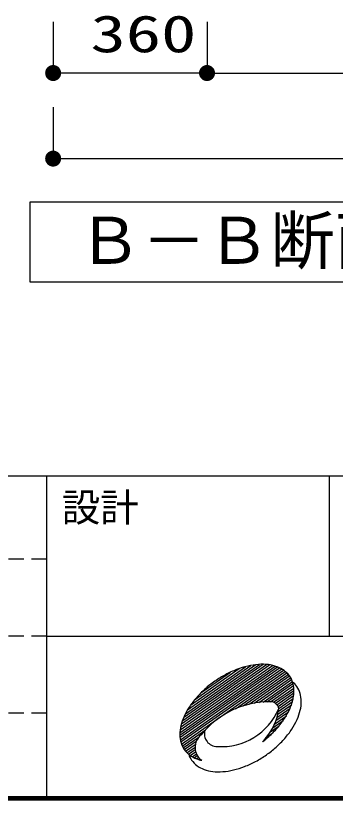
# Model space of a CAD drawing. Units: millimetres, scale not verified. Extents: x -9125 to 8193, y -6841 to 5236.
# Drawn here: x -48 to 699, y -6349 to -4515 of the extents above; entities that cross this region are included whole.
import ezdxf
from ezdxf.enums import TextEntityAlignment as Align

# ---------------------------------------------------------------- set-up
doc = ezdxf.new("R2010")
doc.units = ezdxf.units.MM
doc.header["$LTSCALE"] = 30
doc.linetypes.add('DASHED1', pattern=[1.8, 1.2, -0.6])
for name, color, linetype, lineweight in [('0-1_KIKI', 3, 'Continuous', 25), ('0-6_SUNPO', 7, 'Continuous', 25), ('0-7_07', 7, 'Continuous', 25)]:
    doc.layers.add(name, color=color, linetype=linetype, lineweight=lineweight)
doc.styles.add('MS Gothic', font='')
doc.styles.add('ＭＳ ゴシック', font='')
doc.styles.get('MS Gothic').set_extended_font_data('MS Gothic')
doc.styles.get('ＭＳ ゴシック').set_extended_font_data('MS Gothic')

msp = doc.modelspace()

# ---------------------------------------------------------------- linework, layer by layer
at = {"layer": '0-1_KIKI'}
msp.add_lwpolyline([(2014.13, -5136.79), (2014.13, -4950.48), (-15.2, -4950.48), (-15.2, -5136.79)], close=True, dxfattribs=at)
at = {"layer": '0-6_SUNPO', "color": 4}
for p, q in [((39.47, -4528.83), (39.47, -4648.83)), ((399.01, -4528.83), (399.01, -4648.83)), ((399.01, -4528.83), (399.01, -4648.83)), ((399.01, -4648.83), (39.47, -4648.83)), ((399.01, -4648.83), (1599.47, -4648.83)), ((39.47, -4728.83), (39.47, -4848.83)), ((39.47, -4848.83), (1959.47, -4848.83))]:
    msp.add_line(p, q, dxfattribs=at)
at = {"layer": '0-6_SUNPO'}
for points in [[(23.88, -4638.41), (39.47, -4648.83), (22.14, -4641.66)], [(26.21, -4635.57), (39.47, -4648.83), (23.88, -4638.41)], [(29.05, -4633.24), (39.47, -4648.83), (26.21, -4635.57)], [(32.29, -4631.51), (39.47, -4648.83), (29.05, -4633.24)], [(35.81, -4630.44), (39.47, -4648.83), (32.29, -4631.51)], [(39.47, -4630.08), (39.47, -4648.83), (35.81, -4630.44)], [(43.12, -4630.44), (39.47, -4648.83), (39.47, -4630.08)], [(46.64, -4631.51), (39.47, -4648.83), (43.12, -4630.44)], [(49.88, -4633.24), (39.47, -4648.83), (46.64, -4631.51)], [(52.72, -4635.57), (39.47, -4648.83), (49.88, -4633.24)], [(55.06, -4638.41), (39.47, -4648.83), (52.72, -4635.57)], [(56.79, -4641.66), (39.47, -4648.83), (55.06, -4638.41)], [(383.42, -4638.41), (399.01, -4648.83), (381.69, -4641.66)], [(383.42, -4638.41), (399.01, -4648.83), (381.69, -4641.66)], [(385.75, -4635.57), (399.01, -4648.83), (383.42, -4638.41)], [(385.75, -4635.57), (399.01, -4648.83), (383.42, -4638.41)], [(388.59, -4633.24), (399.01, -4648.83), (385.75, -4635.57)], [(388.59, -4633.24), (399.01, -4648.83), (385.75, -4635.57)], [(391.83, -4631.51), (399.01, -4648.83), (388.59, -4633.24)], [(391.83, -4631.51), (399.01, -4648.83), (388.59, -4633.24)], [(395.35, -4630.44), (399.01, -4648.83), (391.83, -4631.51)], [(395.35, -4630.44), (399.01, -4648.83), (391.83, -4631.51)], [(399.01, -4630.08), (399.01, -4648.83), (395.35, -4630.44)], [(399.01, -4630.08), (399.01, -4648.83), (395.35, -4630.44)], [(402.67, -4630.44), (399.01, -4648.83), (399.01, -4630.08)], [(402.67, -4630.44), (399.01, -4648.83), (399.01, -4630.08)], [(406.18, -4631.51), (399.01, -4648.83), (402.67, -4630.44)], [(406.18, -4631.51), (399.01, -4648.83), (402.67, -4630.44)], [(409.43, -4633.24), (399.01, -4648.83), (406.18, -4631.51)], [(409.43, -4633.24), (399.01, -4648.83), (406.18, -4631.51)], [(412.27, -4635.57), (399.01, -4648.83), (409.43, -4633.24)], [(412.27, -4635.57), (399.01, -4648.83), (409.43, -4633.24)], [(414.6, -4638.41), (399.01, -4648.83), (412.27, -4635.57)], [(414.6, -4638.41), (399.01, -4648.83), (412.27, -4635.57)], [(416.33, -4641.66), (399.01, -4648.83), (414.6, -4638.41)], [(416.33, -4641.66), (399.01, -4648.83), (414.6, -4638.41)], [(21.08, -4645.17), (39.47, -4648.83), (20.72, -4648.83)], [(20.72, -4648.83), (39.47, -4648.83), (21.08, -4652.49)], [(22.14, -4641.66), (39.47, -4648.83), (21.08, -4645.17)], [(21.08, -4652.49), (39.47, -4648.83), (22.14, -4656.01)], [(22.14, -4656.01), (39.47, -4648.83), (23.88, -4659.25)], [(23.88, -4659.25), (39.47, -4648.83), (26.21, -4662.09)], [(26.21, -4662.09), (39.47, -4648.83), (29.05, -4664.42)], [(29.05, -4664.42), (39.47, -4648.83), (32.29, -4666.15)], [(32.29, -4666.15), (39.47, -4648.83), (35.81, -4667.22)], [(35.81, -4667.22), (39.47, -4648.83), (39.47, -4667.58)], [(57.86, -4645.17), (39.47, -4648.83), (56.79, -4641.66)], [(58.22, -4648.83), (39.47, -4648.83), (57.86, -4645.17)], [(39.47, -4667.58), (39.47, -4648.83), (43.12, -4667.22)], [(43.12, -4667.22), (39.47, -4648.83), (46.64, -4666.15)], [(46.64, -4666.15), (39.47, -4648.83), (49.88, -4664.42)], [(49.88, -4664.42), (39.47, -4648.83), (52.72, -4662.09)], [(52.72, -4662.09), (39.47, -4648.83), (55.06, -4659.25)], [(55.06, -4659.25), (39.47, -4648.83), (56.79, -4656.01)], [(56.79, -4656.01), (39.47, -4648.83), (57.86, -4652.49)], [(57.86, -4652.49), (39.47, -4648.83), (58.22, -4648.83)], [(380.62, -4645.17), (399.01, -4648.83), (380.26, -4648.83)], [(380.62, -4645.17), (399.01, -4648.83), (380.26, -4648.83)], [(380.26, -4648.83), (399.01, -4648.83), (380.62, -4652.49)], [(380.26, -4648.83), (399.01, -4648.83), (380.62, -4652.49)], [(381.69, -4641.66), (399.01, -4648.83), (380.62, -4645.17)], [(381.69, -4641.66), (399.01, -4648.83), (380.62, -4645.17)], [(380.62, -4652.49), (399.01, -4648.83), (381.69, -4656.01)], [(380.62, -4652.49), (399.01, -4648.83), (381.69, -4656.01)], [(381.69, -4656.01), (399.01, -4648.83), (383.42, -4659.25)], [(381.69, -4656.01), (399.01, -4648.83), (383.42, -4659.25)], [(383.42, -4659.25), (399.01, -4648.83), (385.75, -4662.09)], [(383.42, -4659.25), (399.01, -4648.83), (385.75, -4662.09)], [(385.75, -4662.09), (399.01, -4648.83), (388.59, -4664.42)], [(385.75, -4662.09), (399.01, -4648.83), (388.59, -4664.42)], [(388.59, -4664.42), (399.01, -4648.83), (391.83, -4666.15)], [(388.59, -4664.42), (399.01, -4648.83), (391.83, -4666.15)], [(391.83, -4666.15), (399.01, -4648.83), (395.35, -4667.22)], [(391.83, -4666.15), (399.01, -4648.83), (395.35, -4667.22)], [(395.35, -4667.22), (399.01, -4648.83), (399.01, -4667.58)], [(395.35, -4667.22), (399.01, -4648.83), (399.01, -4667.58)], [(417.4, -4645.17), (399.01, -4648.83), (416.33, -4641.66)], [(417.4, -4645.17), (399.01, -4648.83), (416.33, -4641.66)], [(417.76, -4648.83), (399.01, -4648.83), (417.4, -4645.17)], [(417.76, -4648.83), (399.01, -4648.83), (417.4, -4645.17)], [(399.01, -4667.58), (399.01, -4648.83), (402.67, -4667.22)], [(402.67, -4667.22), (399.01, -4648.83), (406.18, -4666.15)], [(406.18, -4666.15), (399.01, -4648.83), (409.43, -4664.42)], [(409.43, -4664.42), (399.01, -4648.83), (412.27, -4662.09)], [(412.27, -4662.09), (399.01, -4648.83), (414.6, -4659.25)], [(414.6, -4659.25), (399.01, -4648.83), (416.33, -4656.01)], [(416.33, -4656.01), (399.01, -4648.83), (417.4, -4652.49)], [(417.4, -4652.49), (399.01, -4648.83), (417.76, -4648.83)], [(399.01, -4667.58), (399.01, -4648.83), (402.67, -4667.22)], [(402.67, -4667.22), (399.01, -4648.83), (406.18, -4666.15)], [(406.18, -4666.15), (399.01, -4648.83), (409.43, -4664.42)], [(409.43, -4664.42), (399.01, -4648.83), (412.27, -4662.09)], [(412.27, -4662.09), (399.01, -4648.83), (414.6, -4659.25)], [(414.6, -4659.25), (399.01, -4648.83), (416.33, -4656.01)], [(416.33, -4656.01), (399.01, -4648.83), (417.4, -4652.49)], [(417.4, -4652.49), (399.01, -4648.83), (417.76, -4648.83)], [(23.88, -4838.41), (39.47, -4848.83), (22.14, -4841.66)], [(26.21, -4835.57), (39.47, -4848.83), (23.88, -4838.41)], [(29.05, -4833.24), (39.47, -4848.83), (26.21, -4835.57)], [(32.29, -4831.51), (39.47, -4848.83), (29.05, -4833.24)], [(35.81, -4830.44), (39.47, -4848.83), (32.29, -4831.51)], [(39.47, -4830.08), (39.47, -4848.83), (35.81, -4830.44)], [(43.12, -4830.44), (39.47, -4848.83), (39.47, -4830.08)], [(46.64, -4831.51), (39.47, -4848.83), (43.12, -4830.44)], [(49.88, -4833.24), (39.47, -4848.83), (46.64, -4831.51)], [(52.72, -4835.57), (39.47, -4848.83), (49.88, -4833.24)], [(55.06, -4838.41), (39.47, -4848.83), (52.72, -4835.57)], [(56.79, -4841.66), (39.47, -4848.83), (55.06, -4838.41)], [(21.08, -4845.17), (39.47, -4848.83), (20.72, -4848.83)], [(20.72, -4848.83), (39.47, -4848.83), (21.08, -4852.49)], [(22.14, -4841.66), (39.47, -4848.83), (21.08, -4845.17)], [(21.08, -4852.49), (39.47, -4848.83), (22.14, -4856.01)], [(22.14, -4856.01), (39.47, -4848.83), (23.88, -4859.25)], [(23.88, -4859.25), (39.47, -4848.83), (26.21, -4862.09)], [(26.21, -4862.09), (39.47, -4848.83), (29.05, -4864.42)], [(29.05, -4864.42), (39.47, -4848.83), (32.29, -4866.15)], [(32.29, -4866.15), (39.47, -4848.83), (35.81, -4867.22)], [(35.81, -4867.22), (39.47, -4848.83), (39.47, -4867.58)], [(57.86, -4845.17), (39.47, -4848.83), (56.79, -4841.66)], [(58.22, -4848.83), (39.47, -4848.83), (57.86, -4845.17)], [(39.47, -4867.58), (39.47, -4848.83), (43.12, -4867.22)], [(43.12, -4867.22), (39.47, -4848.83), (46.64, -4866.15)], [(46.64, -4866.15), (39.47, -4848.83), (49.88, -4864.42)], [(49.88, -4864.42), (39.47, -4848.83), (52.72, -4862.09)], [(52.72, -4862.09), (39.47, -4848.83), (55.06, -4859.25)], [(55.06, -4859.25), (39.47, -4848.83), (56.79, -4856.01)], [(56.79, -4856.01), (39.47, -4848.83), (57.86, -4852.49)], [(57.86, -4852.49), (39.47, -4848.83), (58.22, -4848.83)]]:
    msp.add_solid(points, dxfattribs=at)
at = {"layer": '0-7_07'}
for p, q in [((-7984.92, -5590.13), (8185.08, -5590.13)), ((25.07, -6340.13), (25.07, -5590.13)), ((685.07, -5965.13), (685.07, -5590.13)), ((25.07, -5965.13), (8185.07, -5965.13)), ((337.05, -6177.68), (545.24, -6031.9)), ((339.42, -6170.16), (538.03, -6031.09)), ((342.78, -6161.95), (530.2, -6030.71)), ((346.71, -6153.34), (521.6, -6030.88)), ((348.49, -6146.23), (513, -6031.04)), ((335.24, -6190.67), (557.91, -6034.75)), ((335.3, -6196.48), (563.54, -6036.67)), ((335.77, -6184.44), (551.84, -6033.14)), ((335.85, -6201.96), (568.72, -6038.9)), ((336.83, -6207.13), (573.47, -6041.44)), ((338.18, -6212.05), (577.83, -6044.24)), ((339.23, -6217.17), (581.85, -6047.29)), ((353.71, -6136.72), (501.3, -6033.38)), ((360.63, -6126.01), (488.87, -6036.22)), ((370.06, -6113.56), (473.98, -6040.79)), ((384.69, -6097.45), (453.81, -6049.05)), ((465.44, -6134.66), (585.48, -6050.61)), ((483.28, -6128.03), (588.75, -6054.18)), ((497.28, -6124.08), (591.67, -6057.99)), ((509.31, -6121.52), (594.25, -6062.04)), ((520.05, -6119.86), (596.48, -6066.34)), ((586.95, -6052.14), (595.52, -6064.37)), ((529.88, -6118.84), (598.35, -6070.89)), ((538.99, -6118.31), (599.86, -6075.69)), ((547.54, -6118.19), (601.37, -6080.5)), ((554.26, -6119.35), (601.66, -6086.15)), ((558.98, -6121.89), (602.03, -6091.75)), ((562.5, -6125.29), (601.98, -6097.65)), ((565, -6129.4), (601.41, -6103.91)), ((565.54, -6140.74), (598.55, -6117.63)), ((566.43, -6134.26), (600.27, -6110.56)), ((560.02, -6162.18), (589.02, -6141.88)), ((562.41, -6154.65), (593.12, -6133.15)), ((564.21, -6147.53), (596.22, -6125.12)), ((556.9, -6170.23), (584.71, -6150.75)), ((547.17, -6188.76), (567.41, -6174.59)), ((552.79, -6178.97), (577.23, -6161.85)), ((341.11, -6221.72), (395.24, -6183.81)), ((538.86, -6200.44), (552.64, -6190.79)), ((343.34, -6226.01), (380.28, -6200.15)), ((345.92, -6230.06), (373.84, -6210.52)), ((348.86, -6233.87), (371.65, -6217.91)), ((352.13, -6237.44), (371.02, -6224.21)), ((355.77, -6240.75), (371.36, -6229.83)), ((359.79, -6243.8), (372.43, -6234.94)), ((364.16, -6246.6), (374.11, -6239.63)), ((368.91, -6249.13), (376.33, -6243.94)), ((374.1, -6251.36), (379.06, -6247.88)), ((379.79, -6253.24), (382.3, -6251.48)), ((8189.28, -6344.33), (-7989.12, -6344.33)), ((8188.68, -6343.73), (-7988.52, -6343.73)), ((8188.08, -6343.13), (-7987.92, -6343.13)), ((8187.48, -6342.53), (-7987.32, -6342.53)), ((8186.88, -6341.93), (-7986.72, -6341.93)), ((8186.28, -6341.33), (-7986.12, -6341.33)), ((8185.68, -6340.73), (-7985.52, -6340.73)), ((-7984.92, -6340.13), (8185.08, -6340.13)), ((8193.48, -6348.53), (-7993.32, -6348.53)), ((8192.88, -6347.93), (-7992.72, -6347.93)), ((8192.28, -6347.33), (-7992.12, -6347.33)), ((8191.68, -6346.73), (-7991.52, -6346.73)), ((8191.08, -6346.13), (-7990.92, -6346.13)), ((8190.48, -6345.53), (-7990.32, -6345.53)), ((8189.88, -6344.93), (-7989.72, -6344.93))]:
    msp.add_line(p, q, dxfattribs=at)
at = {"layer": '0-7_07', "linetype": 'DASHED1'}
for p, q in [((25.08, -5785.13), (-7984.92, -5785.13)), ((25.08, -5965.13), (-7984.92, -5965.13)), ((25.08, -6145.13), (-7984.92, -6145.13))]:
    msp.add_line(p, q, dxfattribs=at)
at = {"layer": '0-7_07'}
for centre, radius, start, end in [((531.12, -6191.34), 160.75, 94.26399, 103.30405), ((528.23, -6152.73), 122.03, 83.39651, 94.26224), ((532, -6120.22), 89.3, 69.99609, 83.39651), ((551.34, -6258.3), 230.86, 111.13315, 118.23608), ((540.02, -6229.01), 199.46, 103.30403, 111.13313), ((539.8, -6098.8), 66.51, 53.6442, 69.99609), ((546.66, -6089.47), 54.92, 35, 53.6442), ((559.67, -6273.81), 248.46, 118.23608, 124.99998), ((546.66, -6089.47), 54.92, 16.35579, 35), ((559.67, -6273.81), 248.46, 124.99998, 131.7639), ((563.98, -6113.99), 54.81, 35.01981, 50.90445), ((542.75, -6091.35), 59.21, 3.73218, 17.03671), ((521.15, -6093.46), 80.91, 0.51715, 4.22578), ((563.87, -6114.04), 54.92, 16.35579, 35), ((547.95, -6260.68), 230.86, 131.7639, 138.86684), ((526.81, -6093.99), 75.26, 348.3591, 0.95915), ((552.75, -6117.31), 66.51, 0.00389, 16.35579), ((524.3, -6240.02), 199.46, 138.86684, 146.69594), ((546.3, -6324.85), 206.67, 89.51877, 141.29517), ((547.75, -6137.08), 18.89, 8.03198, 90.01068), ((480.91, -6085.15), 122.03, 335.73775, 346.60347), ((493.11, -6089.31), 109.21, 347.24379, 349.53223), ((484.94, -6087.08), 117.68, 347.57066, 348.47897), ((529.96, -6117.31), 89.3, 346.60345, 0.00388), ((491.94, -6218.77), 160.75, 146.69594, 155.73599), ((432.82, -6077.94), 145.09, 266.05196, 337.08), ((436.83, -6119.01), 130.54, 348.69109, 353.21165), ((445.62, -6069.23), 160.75, 326.69594, 335.73599), ((498.12, -6109.72), 122.03, 335.73775, 346.60347), ((456.65, -6202.85), 122.03, 155.73775, 166.60347), ((436.83, -6119.01), 130.54, 314.59993, 348.69109), ((413.26, -6047.98), 199.46, 318.86684, 326.69594), ((462.82, -6093.81), 160.75, 326.69594, 335.73599), ((424.81, -6195.27), 89.3, 166.60347, 180.00389), ((389.62, -6027.33), 230.86, 311.7639, 318.86684), ((402.02, -6195.27), 66.51, 180.00389, 196.35579), ((408.3, -6224.75), 37.29, 128.62967, 234.33911), ((422.35, -6193.18), 29.51, 164.38046, 270.9435), ((430.47, -6072.55), 199.46, 318.86684, 326.69594), ((390.9, -6198.53), 54.92, 196.35579, 215), ((384.79, -6022.55), 237.63, 307.39177, 311.86528), ((406.82, -6051.9), 230.86, 311.7639, 318.86684), ((390.9, -6198.53), 54.92, 215, 233.6442), ((395.1, -6038.77), 248.46, 304.99998, 311.7639), ((408.02, -6223.19), 54.81, 199.09554, 214.98018), ((397.77, -6189.2), 66.51, 233.6442, 249.99609), ((401.19, -6182.81), 73.69, 249.19475, 258.53928), ((395.1, -6038.77), 248.46, 298.23608, 304.99998), ((408.1, -6223.11), 54.92, 215, 233.6442), ((414.98, -6213.77), 66.51, 233.6442, 249.99609), ((414.75, -6083.56), 199.46, 283.30405, 291.13315), ((403.42, -6054.28), 230.86, 291.13315, 298.23608), ((422.77, -6192.36), 89.3, 249.99609, 263.39651), ((426.54, -6159.85), 122.03, 263.39651, 274.26224), ((423.66, -6121.24), 160.75, 274.26399, 283.30405)]:
    msp.add_arc(centre, radius, start, end, dxfattribs=at)

# ---------------------------------------------------------------- texts
at = {"layer": '0-1_KIKI', "color": 4, "style": 'MS Gothic'}
msp.add_text('Ｂ－Ｂ断面図', height=110, dxfattribs=at).set_placement((96.8, -5127.79), align=Align.BOTTOM_LEFT)
at = {"layer": '0-6_SUNPO', "color": 3, "style": 'ＭＳ ゴシック', "width": 1.4}
msp.add_text('360', height=86.59, dxfattribs=at).set_placement((126.67, -4626.33), align=Align.BOTTOM_LEFT)
at = {"layer": '0-7_07', "style": 'MS Gothic'}
msp.add_text('設計', height=65.98, dxfattribs=at).set_placement((59.46, -5716.83), align=Align.BOTTOM_LEFT)

doc.saveas('drawing.dxf')
